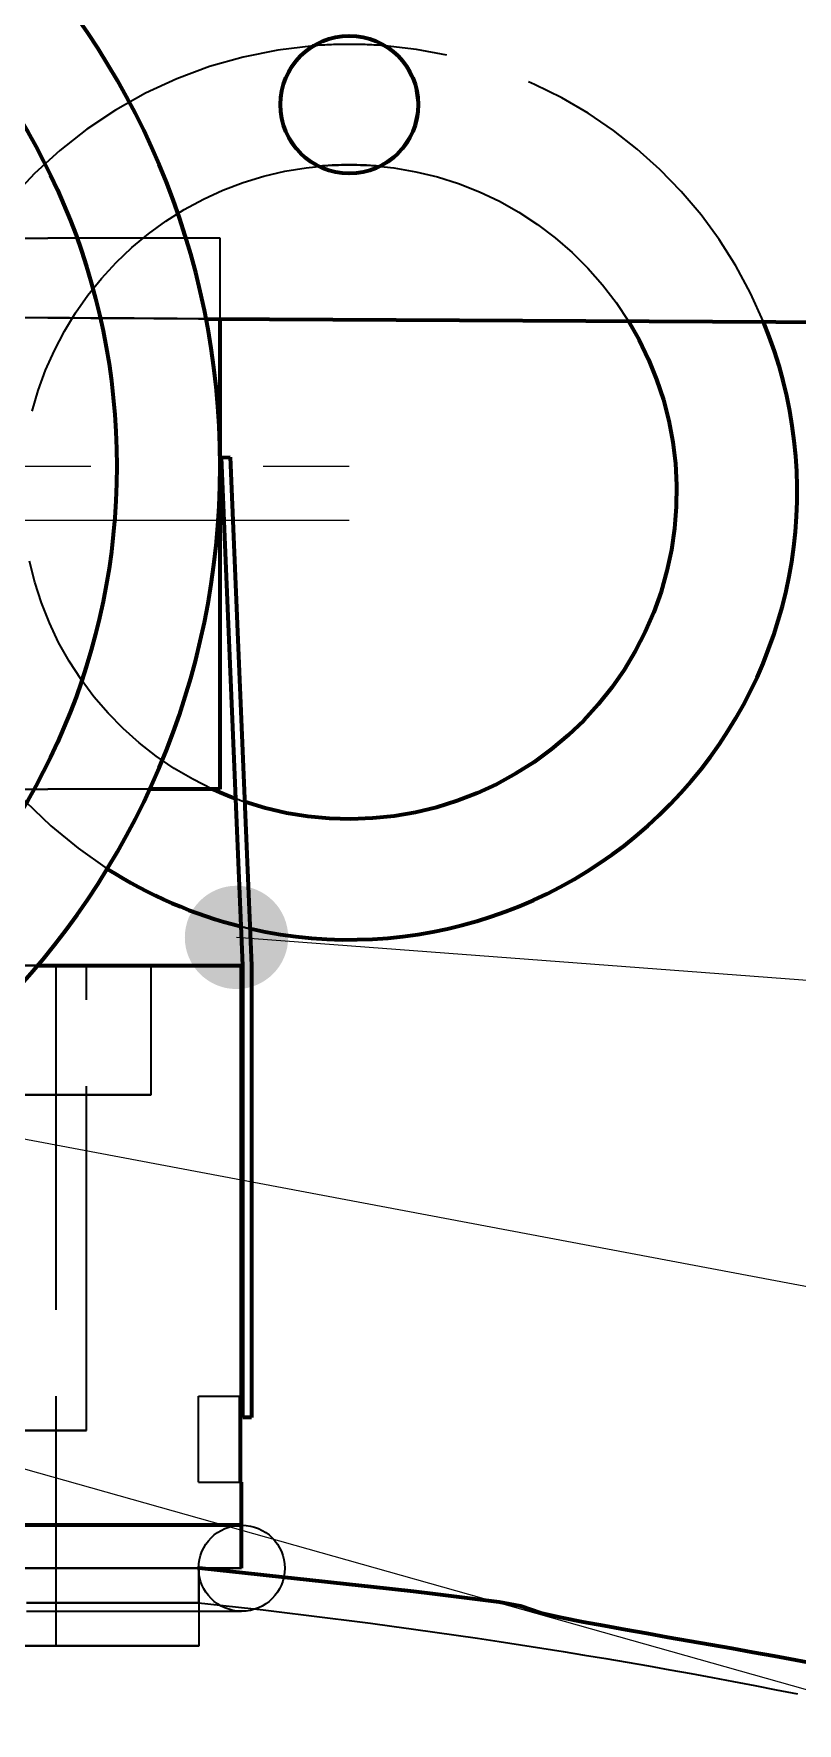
# Model space of a CAD drawing. Header units: millimetres. Extents: x 0 to 2382, y 0 to 420.
# Drawn here: x 165.02 to 173.89, y 343.57 to 363.19 of the extents above; entities that cross this region are included whole.
import ezdxf

# ---------------------------------------------------------------- set-up
doc = ezdxf.new("R2010")
doc.units = ezdxf.units.MM
doc.linetypes.add('IRAM-E-TRAZOS', pattern=[5, 4, -1])
doc.linetypes.add('IRAM-F-TRAZO-PUNTO', pattern=[20, 15, -2, 1, -2])
for name, color, linetype, lineweight in [('01-VISIBLE', 7, 'CONTINUOUS', 70), ('02-OCULTA', 4, 'IRAM-E-TRAZOS', 35), ('03-EJE', 1, 'IRAM-F-TRAZO-PUNTO', 18), ('08-FINA', 5, 'CONTINUOUS', 18)]:
    doc.layers.add(name, color=color, linetype=linetype, lineweight=lineweight)

msp = doc.modelspace()

# ---------------------------------------------------------------- hatches: boundary and pattern name
at = {"layer": '08-FINA'}
h = msp.add_hatch(color=7, dxfattribs=at)
h.dxf.hatch_style = 1
edge = h.paths.add_edge_path()
edge.add_arc((167.378, 352.693), 0.6, 0, 360)

# ---------------------------------------------------------------- linework, layer by layer
at = {"layer": '01-VISIBLE'}
for p, q in [((167.024, 359.879), (178.168, 359.816)), ((167.188, 354.416), (167.188, 359.878)), ((167.203, 358.266), (167.303, 358.27)), ((167.453, 352.366), (167.203, 358.266)), ((167.303, 358.27), (167.553, 352.368)), ((167.438, 347.366), (167.438, 352.366)), ((167.453, 347.116), (167.453, 352.366)), ((167.553, 352.368), (167.553, 347.116)), ((167.425, 346.366), (167.425, 347.366)), ((167.553, 347.116), (167.453, 347.116)), ((167.438, 345.366), (167.438, 346.366))]:
    msp.add_line(p, q, dxfattribs=at)
for points in [[(168.27, 363.048), (168.27, 363.048), (168.271, 363.048), (168.271, 363.049), (168.271, 363.049), (168.272, 363.049), (168.272, 363.049)], [(171.929, 359.851), (172.053, 359.633), (172.162, 359.407), (172.256, 359.174), (172.335, 358.935), (172.397, 358.692), (172.444, 358.445), (172.474, 358.196), (172.488, 357.945), (172.484, 357.694), (172.465, 357.444), (172.429, 357.195), (172.376, 356.949), (172.308, 356.708), (172.223, 356.471), (172.123, 356.241), (172.008, 356.017), (171.879, 355.802), (171.736, 355.596), (171.579, 355.399), (171.41, 355.214), (171.229, 355.04), (171.036, 354.878), (170.834, 354.73), (170.622, 354.595), (170.402, 354.474), (170.174, 354.368), (169.94, 354.278), (169.7, 354.203), (169.456, 354.144), (169.208, 354.102), (168.958, 354.076), (168.707, 354.066), (168.456, 354.073), (168.206, 354.097), (167.958, 354.137), (167.713, 354.193), (167.473, 354.266)], [(167.188, 354.416), (167.052, 354.416), (166.916, 354.416), (166.779, 354.416), (166.643, 354.416), (166.506, 354.416), (166.37, 354.416)], [(167.371, 354.302), (167.325, 354.319), (167.278, 354.337), (167.232, 354.356), (167.186, 354.375), (167.141, 354.395), (167.095, 354.416)], [(165.07, 352.366), (165.333, 352.366), (165.596, 352.366), (165.86, 352.366), (166.123, 352.366), (166.386, 352.366), (166.649, 352.366), (166.912, 352.366), (167.175, 352.366), (167.438, 352.366)], [(167.425, 347.366), (167.427, 347.366), (167.429, 347.366), (167.432, 347.366), (167.434, 347.366), (167.436, 347.366), (167.438, 347.366)], [(167.425, 346.366), (167.427, 346.366), (167.429, 346.366), (167.432, 346.366), (167.434, 346.366), (167.436, 346.366), (167.438, 346.366)], [(167.438, 345.866), (167.185, 345.866), (166.931, 345.866), (166.678, 345.866), (166.425, 345.866), (166.171, 345.866), (165.918, 345.866), (165.664, 345.866), (165.411, 345.866), (165.158, 345.866), (164.904, 345.866)], [(174.114, 344.253), (173.868, 344.299), (173.621, 344.343), (173.375, 344.388), (173.128, 344.432), (172.882, 344.476), (172.635, 344.52), (172.388, 344.563), (172.142, 344.607), (171.895, 344.651), (171.648, 344.696), (171.402, 344.741), (171.156, 344.79), (170.912, 344.845), (170.675, 344.925), (170.428, 344.97), (170.18, 345.004), (169.932, 345.035), (169.683, 345.065), (169.434, 345.094), (169.185, 345.122), (168.936, 345.15), (168.687, 345.177), (168.438, 345.205), (168.189, 345.232), (167.94, 345.259), (167.691, 345.286), (167.442, 345.312), (167.192, 345.339), (166.943, 345.365)]]:
    msp.add_lwpolyline(points, dxfattribs=at)
for centre, radius in [((158.188, 358.166), 7.8), ((168.688, 362.366), 0.8)]:
    msp.add_circle(centre, radius, dxfattribs=at)
for centre, radius, start, end in [((158.188, 358.166), 9, -90, 90), ((168.688, 357.866), 5.2, -102.8119, 22.3378), ((168.688, 357.866), 5.2, -122.7069, -103.9571)]:
    msp.add_arc(centre, radius, start, end, dxfattribs=at)
at = {"layer": '02-OCULTA'}
for p, q in [((151.188, 360.816), (165.188, 360.816)), ((160.842, 360.816), (165.188, 360.816)), ((162.595, 360.816), (165.188, 360.816)), ((162.595, 360.816), (165.188, 360.816)), ((167.188, 354.416), (167.188, 360.816)), ((167.188, 359.878), (167.188, 360.816)), ((167.188, 359.878), (167.188, 360.816)), ((167.188, 359.878), (167.188, 360.816)), ((163.098, 359.901), (167.024, 359.879)), ((165.188, 359.889), (163.098, 359.901)), ((165.188, 359.889), (163.098, 359.901)), ((163.098, 359.901), (178.168, 359.816)), ((167.203, 358.266), (167.303, 358.27)), ((167.453, 352.366), (167.203, 358.266)), ((167.303, 358.27), (167.553, 352.368)), ((151.188, 354.416), (165.188, 354.416)), ((158.188, 354.416), (165.188, 354.416)), ((165.282, 352.366), (165.282, 344.465)), ((165.638, 346.966), (165.638, 352.366)), ((166.388, 350.866), (166.388, 352.366)), ((167.453, 347.116), (167.453, 352.366)), ((167.553, 352.368), (167.553, 347.116)), ((166.938, 347.366), (167.425, 347.366)), ((166.938, 346.366), (166.938, 347.366)), ((166.938, 346.366), (166.938, 347.366)), ((166.938, 347.366), (167.425, 347.366)), ((167.425, 346.366), (167.425, 347.366)), ((167.553, 347.116), (167.453, 347.116)), ((166.938, 346.366), (167.425, 346.366)), ((166.938, 346.366), (167.425, 346.366)), ((166.938, 345.366), (166.938, 344.965)), ((166.943, 344.465), (166.943, 345.366))]:
    msp.add_line(p, q, dxfattribs=at)
for points in [[(168.333, 361.649), (168.106, 361.818), (167.952, 362.054), (167.889, 362.33), (167.926, 362.61), (168.059, 362.86), (168.27, 363.048)], [(169.044, 361.649), (169.271, 361.818), (169.426, 362.055), (169.488, 362.331), (169.45, 362.612), (169.316, 362.862), (169.104, 363.049)], [(165.006, 358.804), (165.076, 359.045), (165.161, 359.281), (165.263, 359.51), (165.379, 359.733), (165.509, 359.948), (165.653, 360.153), (165.811, 360.348), (165.981, 360.533), (166.163, 360.706), (166.356, 360.866), (166.559, 361.014), (166.772, 361.147), (166.993, 361.267), (167.221, 361.371), (167.456, 361.461), (167.696, 361.534), (167.94, 361.592), (168.188, 361.633), (168.437, 361.658), (168.688, 361.666)], [(168.688, 361.666), (168.947, 361.657), (169.204, 361.631), (169.459, 361.587), (169.71, 361.526), (169.957, 361.448), (170.198, 361.353), (170.431, 361.243), (170.657, 361.116), (170.874, 360.975), (171.08, 360.819), (171.275, 360.65), (171.459, 360.467), (171.629, 360.273), (171.786, 360.067), (171.929, 359.851)], [(167.188, 360.816), (166.938, 360.816), (166.688, 360.816), (166.438, 360.816), (166.188, 360.816), (165.938, 360.816), (165.688, 360.816), (165.438, 360.816), (165.188, 360.816)], [(167.188, 360.816), (166.903, 360.816), (166.617, 360.816), (166.331, 360.816), (166.045, 360.816), (165.76, 360.816), (165.474, 360.816), (165.188, 360.816)], [(165.188, 359.889), (165.438, 359.888), (165.688, 359.886), (165.938, 359.885), (166.188, 359.884), (166.438, 359.882), (166.688, 359.881), (166.938, 359.879), (167.188, 359.878)], [(167.188, 359.878), (166.938, 359.879), (166.688, 359.881), (166.438, 359.882), (166.188, 359.884), (165.938, 359.885), (165.688, 359.886), (165.438, 359.888), (165.188, 359.889)], [(167.095, 354.416), (166.871, 354.529), (166.655, 354.656), (166.447, 354.797), (166.249, 354.952), (166.062, 355.119), (165.887, 355.299), (165.723, 355.489), (165.573, 355.69), (165.436, 355.901), (165.313, 356.12), (165.205, 356.346), (165.113, 356.58), (165.036, 356.819), (164.974, 357.062)], [(166.37, 354.416), (166.173, 354.416), (165.976, 354.416), (165.779, 354.416), (165.582, 354.416), (165.385, 354.416), (165.188, 354.416)], [(167.188, 354.416), (166.938, 354.416), (166.688, 354.416), (166.438, 354.416), (166.188, 354.416), (165.938, 354.416), (165.688, 354.416), (165.438, 354.416), (165.188, 354.416)], [(167.473, 354.266), (167.456, 354.271), (167.439, 354.277), (167.422, 354.283), (167.405, 354.289), (167.388, 354.295), (167.371, 354.302)], [(165.282, 352.366), (165.029, 352.366), (164.776, 352.366)], [(164.776, 352.366), (165.029, 352.366), (165.282, 352.366)], [(164.82, 352.366), (165.07, 352.366)], [(166.388, 352.366), (166.136, 352.366), (165.884, 352.366), (165.631, 352.366), (165.379, 352.366), (165.127, 352.366), (164.874, 352.366)], [(164.874, 352.366), (165.127, 352.366), (165.379, 352.366), (165.631, 352.366), (165.884, 352.366), (166.136, 352.366), (166.388, 352.366)], [(165.638, 352.366), (165.386, 352.366), (165.133, 352.366), (164.881, 352.366)], [(164.881, 352.366), (165.133, 352.366), (165.386, 352.366), (165.638, 352.366)], [(167.438, 352.366), (167.188, 352.366), (166.938, 352.366), (166.688, 352.366), (166.438, 352.366), (166.188, 352.366), (165.938, 352.366), (165.688, 352.366), (165.438, 352.366), (165.188, 352.366), (164.938, 352.366)], [(166.388, 350.866), (166.136, 350.866), (165.884, 350.866), (165.631, 350.866), (165.379, 350.866), (165.127, 350.866), (164.874, 350.866)], [(164.874, 350.866), (165.127, 350.866), (165.379, 350.866), (165.631, 350.866), (165.884, 350.866), (166.136, 350.866), (166.388, 350.866)], [(167.438, 347.366), (167.436, 347.366), (167.434, 347.366), (167.432, 347.366), (167.429, 347.366), (167.427, 347.366), (167.425, 347.366)], [(165.638, 346.966), (165.386, 346.966), (165.133, 346.966), (164.881, 346.966)], [(164.881, 346.966), (165.133, 346.966), (165.386, 346.966), (165.638, 346.966)], [(167.438, 346.366), (167.436, 346.366), (167.434, 346.366), (167.432, 346.366), (167.429, 346.366), (167.427, 346.366), (167.425, 346.366)], [(167.438, 345.866), (167.185, 345.866), (166.932, 345.866), (166.678, 345.866), (166.425, 345.866), (166.171, 345.866), (165.918, 345.866), (165.664, 345.866), (165.411, 345.866), (165.158, 345.866), (164.904, 345.866)], [(166.938, 345.366), (166.685, 345.366), (166.431, 345.366), (166.177, 345.366), (165.924, 345.366), (165.67, 345.366), (165.417, 345.366), (165.163, 345.366), (164.909, 345.366)], [(164.909, 345.366), (165.163, 345.366), (165.417, 345.366), (165.67, 345.366), (165.924, 345.366), (166.177, 345.366), (166.431, 345.366), (166.685, 345.366), (166.938, 345.366)], [(167.438, 345.366), (167.188, 345.366), (166.938, 345.366), (166.688, 345.366), (166.438, 345.366), (166.188, 345.366), (165.938, 345.366), (165.688, 345.366), (165.438, 345.366), (165.188, 345.366), (164.938, 345.366)], [(164.938, 345.366), (165.188, 345.366), (165.438, 345.366), (165.688, 345.366), (165.938, 345.366), (166.188, 345.366), (166.438, 345.366), (166.688, 345.366), (166.938, 345.366), (167.188, 345.366), (167.438, 345.366)], [(166.943, 345.366), (166.693, 345.366), (166.443, 345.366), (166.193, 345.366), (165.943, 345.366), (165.693, 345.366), (165.442, 345.366), (165.192, 345.366), (164.942, 345.366)], [(164.942, 345.366), (165.192, 345.366), (165.442, 345.366), (165.693, 345.366), (165.943, 345.366), (166.193, 345.366), (166.443, 345.366), (166.693, 345.366), (166.943, 345.366)], [(166.943, 345.365), (166.943, 345.366), (166.942, 345.366), (166.941, 345.366), (166.94, 345.366), (166.939, 345.366), (166.938, 345.366)], [(166.938, 344.965), (166.688, 344.965), (166.438, 344.965), (166.188, 344.965), (165.938, 344.965), (165.688, 344.965), (165.438, 344.965), (165.188, 344.965), (164.938, 344.965)], [(164.938, 344.965), (165.188, 344.965), (165.438, 344.965), (165.688, 344.965), (165.938, 344.965), (166.188, 344.965), (166.438, 344.965), (166.688, 344.965), (166.938, 344.965)], [(164.938, 344.866), (165.188, 344.866), (165.438, 344.866), (165.688, 344.866), (165.938, 344.866), (166.188, 344.866), (166.438, 344.866), (166.688, 344.866), (166.938, 344.866), (167.188, 344.866), (167.438, 344.866)], [(164.938, 344.866), (165.188, 344.866), (165.438, 344.866), (165.688, 344.866), (165.938, 344.866), (166.188, 344.866), (166.438, 344.866), (166.688, 344.866), (166.938, 344.866), (167.188, 344.866), (167.438, 344.866)], [(166.938, 344.965), (167.188, 344.938), (167.438, 344.91), (167.687, 344.882), (167.937, 344.852), (168.186, 344.822), (168.436, 344.791), (168.685, 344.759), (168.934, 344.727), (169.183, 344.693), (169.432, 344.659), (169.681, 344.624), (169.929, 344.588), (170.178, 344.552), (170.426, 344.515), (170.674, 344.476), (170.923, 344.437), (171.171, 344.398), (171.419, 344.357), (171.666, 344.316), (171.914, 344.274), (172.162, 344.231), (172.409, 344.187), (172.656, 344.142), (172.903, 344.097), (173.15, 344.05), (173.397, 344.003), (173.644, 343.955), (173.89, 343.906)], [(165.282, 344.465), (165.029, 344.465), (164.776, 344.465)], [(164.776, 344.465), (165.029, 344.465), (165.282, 344.465)], [(166.943, 344.465), (166.693, 344.465), (166.443, 344.465), (166.193, 344.465), (165.943, 344.465), (165.693, 344.465), (165.442, 344.465), (165.192, 344.465), (164.942, 344.465)], [(164.942, 344.465), (165.192, 344.465), (165.442, 344.465), (165.693, 344.465), (165.943, 344.465), (166.193, 344.465), (166.443, 344.465), (166.693, 344.465), (166.943, 344.465)]]:
    msp.add_lwpolyline(points, dxfattribs=at)
for centre, radius in [((158.188, 358.166), 9), ((168.688, 362.366), 0.8), ((168.688, 362.366), 0.8), ((167.438, 345.366), 0.5)]:
    msp.add_circle(centre, radius, dxfattribs=at)
for centre, radius, start, end in [((168.688, 357.866), 5.2, 94.5886, -122.7069), ((168.688, 362.366), 0.8, 90, 121.3322), ((168.688, 357.866), 5.2, 90, 94.5886), ((168.688, 362.366), 0.8, 58.6678, 90), ((168.688, 357.866), 5.2, 85.4114, 90), ((168.688, 357.866), 5.2, 22.3378, 85.4114), ((168.688, 357.866), 3.8, 90, 95.3682), ((168.688, 357.866), 3.8, 84.6318, 90), ((168.688, 362.366), 0.8, -116.3843, -63.6157), ((168.688, 357.866), 5.2, -103.9571, -102.8119)]:
    msp.add_arc(centre, radius, start, end, dxfattribs=at)
at = {"layer": '03-EJE'}
for p, q in [((147.688, 358.166), (168.688, 358.166)), ((138.238, 357.541), (168.688, 357.541))]:
    msp.add_line(p, q, dxfattribs=at)
at = {"layer": '08-FINA'}
for p, q in [((226.835, 348.216), (167.378, 352.693)), ((226.893, 338.657), (158.188, 351.616)), ((226.974, 329.002), (158.188, 348.416))]:
    msp.add_line(p, q, dxfattribs=at)
msp.add_circle((168.188, 363.169), 32.625, dxfattribs=at)

doc.saveas('drawing.dxf')
